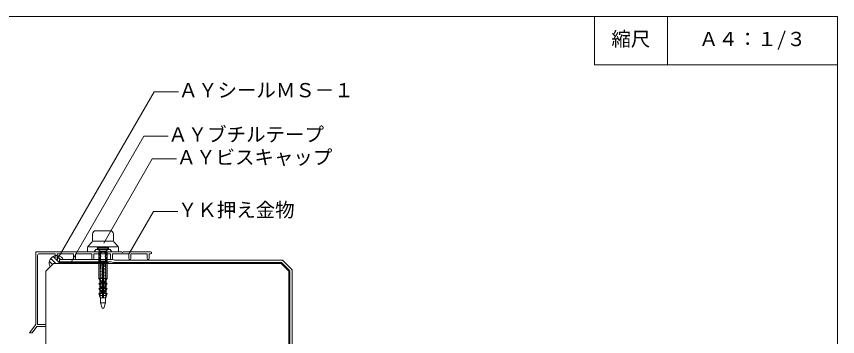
# Model space of a CAD drawing. Units: millimetres on the paper, with parts at other scales. Extents: x -135 to 135, y -94 to 92.
# Drawn here: x -33.8 to 135, y 26.1 to 92 of the extents above; entities that cross this region are included whole.
import ezdxf
from ezdxf.enums import TextEntityAlignment as Align

# ---------------------------------------------------------------- set-up
doc = ezdxf.new("R2010")
doc.units = ezdxf.units.MM
for name, color, linetype, lineweight in [('1-2_ハッチング', 4, 'Continuous', 9), ('1-4_リベットルーフ', 6, 'Continuous', 18), ('1-6_アンカー類', 4, 'Continuous', 9), ('1-7_設備', 3, 'Continuous', 18), ('1-A_元図・躯体', 7, 'Continuous', 18), ('1-B_その他', 5, 'Continuous', 18), ('1-C_アンカー類②', 4, 'Continuous', 9), ('1-D_設備②', 9, 'Continuous', 18), ('E-E', 7, 'Continuous', 18), ('F-F', 7, 'Continuous', 18)]:
    doc.layers.add(name, color=color, linetype=linetype, lineweight=lineweight)
doc.styles.add('ＭＳ ゴシック', font='')
doc.styles.get('ＭＳ ゴシック').set_extended_font_data('MS Gothic')

# ---------------------------------------------------------------- blocks, each defined once
blk = doc.blocks.new('block0')
at = {"layer": '1-D_設備②'}
for p, q in [((-2.167, 0.34), (-2.167, 1.717)), ((1.5, 2.384), (-1.5, 2.384)), ((2.167, 0.34), (2.167, 1.717)), ((-3.086, -0.856), (-2.247, 0.123)), ((-2, 0.247), (2, 0.247)), ((3.086, -0.856), (2.247, 0.123)), ((-3.167, -1.073), (-3.167, -1.95)), ((-3, -0.95), (3, -0.95)), ((3.167, -1.073), (3.167, -1.95)), ((-3.167, -1.95), (3.167, -1.95))]:
    blk.add_line(p, q, dxfattribs=at)
for centre, radius, start, end in [((-1.5, 1.717), 0.667, 90, 180), ((1.5, 1.717), 0.667, 0, 90), ((-2.5, 0.34), 0.333, 319.39871, 0), ((2.5, 0.34), 0.333, 180, 220.60129), ((-2.833, -1.073), 0.333, 139.39871, 180), ((2.833, -1.073), 0.333, 0, 40.60129)]:
    blk.add_arc(centre, radius, start, end, dxfattribs=at)

msp = doc.modelspace()

# ---------------------------------------------------------------- linework, layer by layer
at = {"layer": '1-2_ハッチング'}
for p, q in [((-25.881, 42.171), (-26.276, 42.566)), ((-24.803, 41.977), (-25.4, 42.574)), ((-26.428, 40.95), (-27.043, 41.565)), ((-26.87, 40.508), (-26.939, 40.577)), ((-25.738, 41.144), (-26.755, 42.161)), ((-24.999, 41.289), (-25.688, 41.978))]:
    msp.add_line(p, q, dxfattribs=at)
msp.add_arc((-25.543, 41.217), 1.542, 29.522, 208.506, dxfattribs=at)
msp.add_arc((-25.543, 41.217), 1.542, 29.522, 208.506, dxfattribs=at)
at = {"layer": '1-4_リベットルーフ'}
for p, q in [((-24.999, 41.977), (-24.999, 41.477)), ((-24.999, 41.977), (-14.436, 41.977)), ((-24.999, 41.477), (-14.503, 41.477)), ((-15.302, 41.477), (-24.589, 41.477)), ((-14.151, 41.43), (-13.887, 41.358)), ((-14.084, 41.93), (-13.82, 41.858)), ((20.696, 41.31), (-13.535, 41.31)), ((20.903, 41.81), (-13.468, 41.81)), ((20.696, 41.31), (22.362, 39.644)), ((20.903, 41.81), (22.862, 39.851)), ((22.362, -68.856), (22.362, 39.644)), ((22.862, -68.856), (22.862, 39.851))]:
    msp.add_line(p, q, dxfattribs=at)
for centre, start, end in [((-14.503, 40.144), 74.706, 90), ((-14.436, 40.644), 74.706, 90), ((-13.535, 42.644), 254.706, 270), ((-13.468, 43.144), 254.706, 270)]:
    msp.add_arc(centre, 1.333, start, end, dxfattribs=at)
at = {"layer": '1-6_アンカー類'}
for p, q in [((-17.204, 44.277), (-14.871, 44.277)), ((-17.204, 44.277), (-16.62, 43.692)), ((-17.187, 44.477), (-14.888, 44.477)), ((-14.871, 44.277), (-15.455, 43.692)), ((-15.504, 43.644), (-16.571, 43.644)), ((-16.571, 40.144), (-16.571, 43.575)), ((-15.504, 40.144), (-15.504, 43.575)), ((-16.554, 33.044), (-16.554, 34.044)), ((-16.204, 31.91), (-16.554, 33.044))]:
    msp.add_line(p, q, dxfattribs=at)
for points in [[(-16.554, 33.044), (-15.521, 33.044), (-15.521, 34.044)], [(-16.204, 31.91), (-15.871, 31.91), (-15.521, 33.044)]]:
    msp.add_lwpolyline(points, dxfattribs=at)
for centre, radius, start, end in [((-16.038, 44.277), 1.167, 170.129, 180), ((-16.038, 44.277), 1.167, 0, 9.871), ((-16.738, 43.575), 0.167, 0, 45), ((-15.338, 43.575), 0.167, 135, 180)]:
    msp.add_arc(centre, radius, start, end, dxfattribs=at)
at = {"layer": '1-7_設備'}
for p, q in [((-29.871, 43.544), (-29.871, 28.544)), ((-29.871, 43.544), (-16.238, 43.544)), ((-29.471, 42.744), (-29.471, 28.544)), ((-25.482, 43.144), (-25.482, 42.177)), ((-21.693, 43.144), (-21.693, 42.177)), ((-21.693, 43.144), (-18.304, 43.144)), ((-18.304, 43.144), (-18.304, 42.177)), ((-17.904, 43.144), (-17.904, 42.177)), ((-17.904, 43.144), (-14.515, 43.144)), ((-16.038, 43.41), (-16.238, 43.544)), ((-14.515, 43.144), (-14.515, 42.177)), ((-14.115, 43.144), (-14.115, 42.177)), ((-14.115, 43.144), (-10.726, 43.144)), ((-12.038, 43.41), (-12.238, 43.544)), ((-10.726, 43.144), (-10.726, 42.177)), ((-10.326, 43.144), (-10.326, 42.177)), ((-10.326, 43.144), (-6.938, 43.144)), ((-6.938, 43.144), (-6.938, 42.177)), ((-6.538, 43.144), (-6.538, 42.177)), ((-6.538, 43.144), (-6.238, 43.144)), ((-29.673, 28.144), (-30.635, 26.877)), ((-29.673, 28.144), (-28.004, 28.144)), ((-29.471, 28.544), (-28.004, 28.544))]:
    msp.add_line(p, q, dxfattribs=at)
for points in [[(-29.071, 43.144), (-25.882, 43.144), (-25.882, 42.177)], [(-25.482, 43.144), (-22.093, 43.144), (-22.093, 42.177)], [(-16.038, 43.41), (-15.838, 43.544), (-12.238, 43.544)], [(-12.038, 43.41), (-11.838, 43.544), (-6.238, 43.544)], [(-29.871, 28.544), (-31.138, 26.877), (-30.635, 26.877)]]:
    msp.add_lwpolyline(points, dxfattribs=at)
for centre, radius, start, end in [((-29.071, 42.744), 0.4, 90, 180), ((-6.238, 43.344), 0.2, 270, 90), ((-25.682, 42.177), 0.2, 180, 0), ((-21.893, 42.177), 0.2, 180, 0), ((-18.104, 42.177), 0.2, 180, 0), ((-14.315, 42.177), 0.2, 180, 0), ((-10.526, 42.177), 0.2, 180, 0), ((-6.738, 42.177), 0.2, 180, 0), ((-28.004, 28.344), 0.2, 270, 90)]:
    msp.add_arc(centre, radius, start, end, dxfattribs=at)
at = {"layer": '1-A_元図・躯体'}
for p, q in [((-26.235, 41.144), (-27.804, 39.575)), ((20.627, 41.144), (-26.235, 41.144)), ((20.627, 41.144), (22.196, 39.575)), ((-27.804, 39.575), (-27.804, -68.856)), ((22.196, -68.856), (22.196, 39.575))]:
    msp.add_line(p, q, dxfattribs=at)
at = {"layer": '1-B_その他'}
for p, q in [((-24.999, 41.319), (-24.841, 41.477)), ((-24.879, 41.144), (-24.546, 41.477)), ((-24.585, 41.144), (-24.251, 41.477)), ((-24.29, 41.144), (-23.957, 41.477)), ((-23.996, 41.144), (-23.662, 41.477)), ((-23.701, 41.144), (-23.368, 41.477)), ((-23.406, 41.144), (-23.073, 41.477)), ((-23.112, 41.144), (-22.778, 41.477)), ((-22.817, 41.144), (-22.484, 41.477)), ((-22.522, 41.144), (-22.189, 41.477)), ((-22.228, 41.144), (-21.894, 41.477)), ((-21.933, 41.144), (-21.6, 41.477)), ((-21.639, 41.144), (-21.305, 41.477)), ((-21.344, 41.144), (-21.011, 41.477)), ((-21.049, 41.144), (-20.716, 41.477)), ((-20.755, 41.144), (-20.421, 41.477)), ((-20.46, 41.144), (-20.127, 41.477)), ((-20.165, 41.144), (-19.832, 41.477)), ((-19.871, 41.144), (-19.537, 41.477)), ((-19.576, 41.144), (-19.243, 41.477)), ((-19.281, 41.144), (-18.948, 41.477)), ((-18.987, 41.144), (-18.654, 41.477)), ((-18.692, 41.144), (-18.359, 41.477)), ((-18.398, 41.144), (-18.064, 41.477)), ((-18.103, 41.144), (-17.77, 41.477)), ((-17.808, 41.144), (-17.475, 41.477)), ((-17.514, 41.144), (-17.18, 41.477)), ((-17.219, 41.144), (-16.886, 41.477)), ((-16.924, 41.144), (-16.591, 41.477)), ((-16.63, 41.144), (-16.296, 41.477)), ((-16.335, 41.144), (-16.002, 41.477)), ((-16.041, 41.144), (-15.707, 41.477)), ((-15.746, 41.144), (-15.413, 41.477)), ((-15.451, 41.144), (-15.118, 41.477)), ((-15.157, 41.144), (-14.999, 41.302))]:
    msp.add_line(p, q, dxfattribs=at)
msp.add_lwpolyline([(-24.999, 41.144), (-14.999, 41.144), (-14.999, 41.477), (-24.999, 41.477)], close=True, dxfattribs=at)
at = {"layer": '1-C_アンカー類②'}
for p, q in [((-17.838, 43.544), (-17.521, 44.01)), ((-17.521, 44.01), (-14.554, 44.01)), ((-17.021, 44.01), (-16.604, 43.677)), ((-15.471, 43.677), (-15.054, 44.01)), ((-14.238, 43.544), (-14.554, 44.01)), ((-17.838, 43.544), (-14.238, 43.544)), ((-16.87, 42.377), (-16.87, 43.544)), ((-16.45, 43.344), (-16.87, 43.344)), ((-16.538, 43.177), (-16.87, 43.177)), ((-16.563, 43.01), (-16.87, 43.01)), ((-16.87, 42.844), (-16.563, 42.844)), ((-16.87, 42.377), (-16.563, 42.377)), ((-16.87, 42.377), (-16.563, 42.377)), ((-16.87, 42.377), (-16.87, 41.61)), ((-16.563, 42.277), (-16.87, 42.277)), ((-16.604, 43.677), (-15.471, 43.677)), ((-16.604, 43.677), (-16.604, 34.044)), ((-16.563, 43.019), (-16.563, 42.844)), ((-16.563, 42.377), (-16.563, 41.377)), ((-15.205, 43.344), (-15.625, 43.344)), ((-15.205, 43.177), (-15.537, 43.177)), ((-15.513, 42.844), (-15.513, 43.019)), ((-15.205, 43.01), (-15.513, 43.01)), ((-15.513, 42.844), (-15.205, 42.844)), ((-15.513, 41.377), (-15.513, 42.377)), ((-15.513, 42.377), (-15.205, 42.377)), ((-15.513, 42.377), (-15.205, 42.377)), ((-15.205, 42.277), (-15.513, 42.277)), ((-15.471, 43.677), (-15.471, 34.044)), ((-15.205, 42.377), (-15.205, 43.544)), ((-15.205, 42.377), (-15.205, 41.61)), ((-16.563, 42.11), (-16.87, 42.11)), ((-16.563, 41.944), (-16.87, 41.944)), ((-16.563, 41.777), (-16.87, 41.777)), ((-16.563, 41.61), (-16.87, 41.61)), ((-16.87, 38.049), (-16.87, 41.61)), ((-16.563, 41.377), (-16.87, 41.377)), ((-16.596, 41.544), (-16.092, 41.61)), ((-16.596, 41.544), (-16.563, 41.248)), ((-16.596, 41.244), (-15.471, 41.393)), ((-16.596, 41.244), (-16.563, 40.948)), ((-16.596, 40.944), (-15.471, 41.093)), ((-16.596, 40.944), (-16.563, 40.648)), ((-16.596, 40.644), (-15.471, 40.793)), ((-16.596, 40.644), (-16.563, 40.348)), ((-15.205, 42.11), (-15.513, 42.11)), ((-15.205, 41.944), (-15.513, 41.944)), ((-15.205, 41.777), (-15.513, 41.777)), ((-15.205, 41.61), (-15.513, 41.61)), ((-15.205, 41.377), (-15.513, 41.377)), ((-15.504, 41.388), (-15.48, 41.61)), ((-15.504, 41.088), (-15.471, 41.393)), ((-15.504, 40.788), (-15.471, 41.093)), ((-15.504, 40.488), (-15.471, 40.793)), ((-15.205, 38.049), (-15.205, 41.61)), ((-16.87, 39.082), (-16.87, 39.081)), ((-16.596, 40.344), (-15.471, 40.493)), ((-16.563, 40.048), (-16.596, 40.344)), ((-16.596, 40.044), (-15.471, 40.193)), ((-16.563, 39.748), (-16.596, 40.044)), ((-16.596, 39.744), (-15.471, 39.893)), ((-16.596, 39.744), (-16.563, 39.448)), ((-16.596, 39.444), (-15.471, 39.593)), ((-16.596, 39.444), (-16.563, 39.148)), ((-16.596, 39.144), (-15.471, 39.293)), ((-16.563, 38.848), (-16.596, 39.144)), ((-16.596, 38.844), (-15.471, 38.993)), ((-16.563, 38.548), (-16.596, 38.844)), ((-16.122, 34.044), (-16.122, 40.4)), ((-15.953, 34.044), (-15.953, 40.4)), ((-15.504, 40.188), (-15.471, 40.493)), ((-15.504, 39.888), (-15.471, 40.193)), ((-15.504, 39.588), (-15.471, 39.893)), ((-15.504, 39.288), (-15.471, 39.593)), ((-15.504, 38.988), (-15.471, 39.293)), ((-15.504, 38.688), (-15.471, 38.993)), ((-15.205, 39.082), (-15.205, 39.081)), ((-16.87, 38.049), (-16.87, 38.048)), ((-16.87, 38.049), (-16.122, 38.049)), ((-16.87, 38.048), (-16.373, 37.276)), ((-16.663, 37.726), (-16.663, 37.016)), ((-16.663, 37.504), (-16.663, 37.016)), ((-16.596, 38.544), (-15.471, 38.693)), ((-16.596, 38.544), (-16.563, 38.248)), ((-16.563, 37.948), (-16.596, 38.244)), ((-16.563, 37.648), (-16.596, 37.944)), ((-16.592, 37.61), (-16.596, 37.644)), ((-16.563, 37.048), (-16.596, 37.344)), ((-16.563, 37.348), (-16.592, 37.61)), ((-16.373, 37.276), (-16.373, 37.016)), ((-15.563, 38.049), (-15.953, 38.049)), ((-15.205, 38.048), (-15.702, 37.276)), ((-15.702, 37.016), (-15.702, 37.276)), ((-15.205, 38.049), (-15.563, 38.049)), ((-15.504, 38.388), (-15.471, 38.693)), ((-15.413, 37.726), (-15.413, 37.016)), ((-15.205, 38.049), (-15.205, 38.048)), ((-16.87, 37.016), (-16.87, 37.015)), ((-16.87, 37.016), (-16.87, 37.015)), ((-16.87, 37.016), (-16.373, 36.243)), ((-16.87, 37.016), (-16.373, 37.016)), ((-16.87, 35.983), (-16.87, 35.982)), ((-16.87, 35.983), (-16.87, 35.982)), ((-16.87, 35.983), (-16.373, 35.231)), ((-16.87, 35.983), (-16.373, 35.983)), ((-16.663, 36.693), (-16.663, 35.983)), ((-16.663, 36.471), (-16.663, 35.983)), ((-16.663, 35.669), (-16.663, 34.971)), ((-16.663, 35.459), (-16.663, 34.971)), ((-16.563, 36.748), (-16.596, 37.044)), ((-16.596, 36.744), (-15.463, 36.894)), ((-16.563, 36.448), (-16.596, 36.744)), ((-16.596, 36.444), (-15.463, 36.594)), ((-16.563, 36.148), (-16.596, 36.444)), ((-16.596, 36.144), (-15.463, 36.294)), ((-16.563, 35.848), (-16.596, 36.144)), ((-16.596, 35.844), (-15.471, 35.993)), ((-16.563, 35.548), (-16.596, 35.844)), ((-16.596, 35.544), (-15.471, 35.693)), ((-16.592, 35.51), (-16.596, 35.544)), ((-16.592, 35.51), (-15.491, 35.51)), ((-16.373, 36.243), (-16.373, 35.983)), ((-15.205, 37.016), (-15.702, 36.243)), ((-15.205, 37.016), (-15.702, 37.016)), ((-15.702, 35.983), (-15.702, 36.243)), ((-15.205, 35.983), (-15.702, 35.983)), ((-15.205, 35.982), (-15.702, 35.231)), ((-15.471, 36.893), (-15.504, 36.588)), ((-15.471, 36.593), (-15.504, 36.288)), ((-15.471, 36.293), (-15.504, 35.988)), ((-15.471, 35.993), (-15.504, 35.688)), ((-15.471, 35.693), (-15.491, 35.51)), ((-15.413, 36.693), (-15.413, 35.983)), ((-15.413, 35.669), (-15.413, 34.971)), ((-15.205, 37.016), (-15.205, 37.015)), ((-15.205, 35.983), (-15.205, 35.982)), ((-16.87, 34.971), (-16.87, 34.971)), ((-16.87, 34.971), (-16.87, 34.971)), ((-16.87, 34.971), (-16.373, 34.971)), ((-16.755, 34.571), (-16.122, 34.571)), ((-16.554, 34.51), (-15.521, 34.51)), ((-16.373, 35.231), (-16.373, 34.971)), ((-16.373, 34.044), (-16.122, 34.044)), ((-16.122, 34.044), (-16.373, 34.044)), ((-16.122, 35.287), (-15.953, 35.287)), ((-16.122, 35.119), (-15.953, 35.119)), ((-16.038, 34.044), (-16.122, 34.044)), ((-16.038, 34.044), (-15.953, 34.044)), ((-15.953, 34.571), (-15.32, 34.571)), ((-15.953, 34.044), (-15.702, 34.044)), ((-15.702, 34.044), (-15.953, 34.044)), ((-15.702, 34.971), (-15.702, 35.231)), ((-15.205, 34.971), (-15.702, 34.971)), ((-15.471, 34.044), (-15.702, 34.044)), ((-15.205, 34.971), (-15.471, 34.044)), ((-15.205, 34.971), (-15.205, 34.971))]:
    msp.add_line(p, q, dxfattribs=at)
for points in [[(-16.587, 41.545), (-16.596, 41.61), (-15.48, 41.61)], [(-16.596, 38.244), (-15.471, 38.393), (-15.504, 38.088)], [(-16.596, 37.944), (-15.471, 38.093), (-15.504, 37.788)], [(-16.596, 37.644), (-15.471, 37.793), (-15.491, 37.609), (-15.504, 37.488)], [(-16.596, 37.344), (-15.471, 37.493), (-15.504, 37.188)], [(-16.596, 37.044), (-15.471, 37.193), (-15.504, 36.888)], [(-16.87, 34.971), (-16.604, 34.044), (-16.373, 34.044)]]:
    msp.add_lwpolyline(points, dxfattribs=at)
for centre, radius, start, end in [((-16.038, 43.019), 0.525, 0, 180), ((-16.76, 42.61), 0.305, 310.19, 49.81), ((-15.315, 42.61), 0.305, 130.19, 229.81), ((-16.038, 41.377), 0.525, 180, 0), ((-16.038, 40.544), 0.167, 300.391, 239.609)]:
    msp.add_arc(centre, radius, start, end, dxfattribs=at)
at = {"layer": 'E-E'}
for p, q in [((-5.495, 76.464), (-25.495, 41.823)), ((-5.495, 76.464), (-0.495, 76.464)), ((-7.616, 67.357), (-22.616, 41.376)), ((-7.616, 67.357), (-2.616, 67.357)), ((-5.898, 62.649), (-15.898, 45.328)), ((-5.898, 62.649), (-0.898, 62.649))]:
    msp.add_line(p, q, dxfattribs=at)
msp.add_lwpolyline([(-10.648, 43.159), (-5.648, 51.819), (-0.648, 51.819)], dxfattribs=at)
at = {"layer": 'F-F'}
msp.add_line((100, 92), (100, 82), dxfattribs=at)
for points in [[(-135, 92), (135, 92), (135, -88), (-135, -88)], [(85, 92), (85, 82), (135, 82)]]:
    msp.add_lwpolyline(points, dxfattribs=at)

# ---------------------------------------------------------------- block references
at = {"layer": '1-D_設備②'}
msp.add_blockref('block0', (-16.038, 45.493), dxfattribs=at)

# ---------------------------------------------------------------- texts
at = {"layer": 'E-E', "style": 'ＭＳ ゴシック'}
for s, p in [('縮尺', (88.5, 85)), ('Ａ４：１/３', (106.5, 85)), ('ＡＹシールＭＳ－１', (-0.495, 74.464)), ('ＡＹブチルテープ', (-2.616, 65.357)), ('ＡＹビスキャップ', (-0.898, 60.649)), ('ＹＫ押え金物', (-0.648, 49.819))]:
    msp.add_text(s, height=2.933, dxfattribs=at).set_placement(p, align=Align.BOTTOM_LEFT)

doc.saveas('drawing.dxf')
